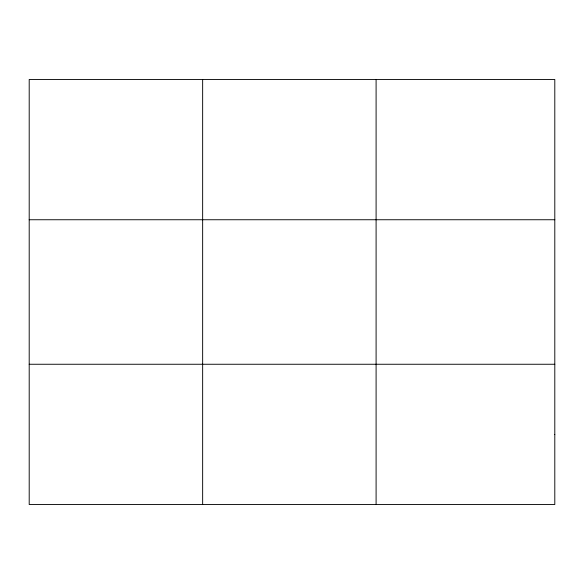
<?xml version="1.0" encoding="UTF-8"?>
<svg xmlns="http://www.w3.org/2000/svg" width="584" height="584" viewBox="0 0 584 584"><rect width="100%" height="100%" fill="white"/><g stroke="black" fill="none" stroke-linecap="round" stroke-linejoin="round"><path stroke-width="0.88" d="M202.648 504.518L202.648 79.482M376.096 504.518L376.096 79.482M29.2 219.745L554.8 219.745M29.2 364.255L554.8 364.255M554.8 434.386L554.8 504.518L29.2 504.518L29.2 79.482L554.8 79.482L554.8 434.386"/></g></svg>
